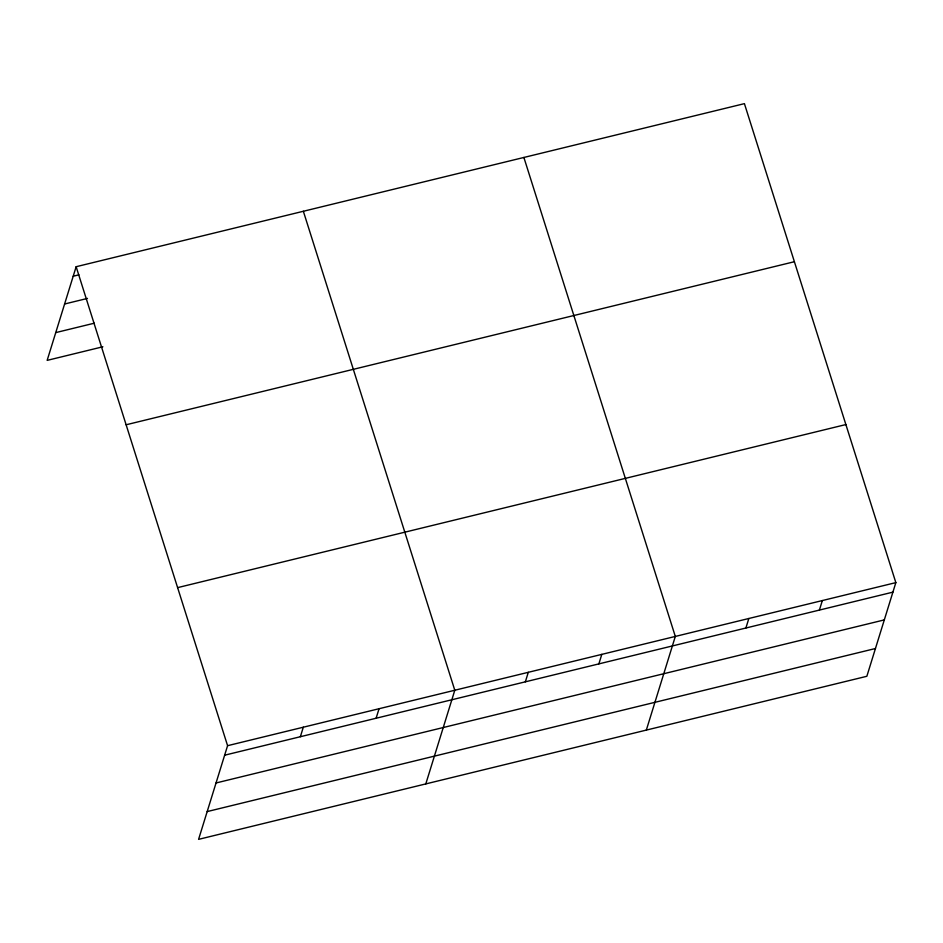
<?xml version="1.0" encoding="UTF-8"?>
<svg xmlns="http://www.w3.org/2000/svg" width="943" height="943" viewBox="0 0 943 943"><rect width="100%" height="100%" fill="white"/><g stroke="black" fill="none" stroke-linecap="round" stroke-linejoin="round"><path stroke-width="1.41" d="M76.147 266.716L227.581 745.689L198.584 839.353L866.853 676.284L895.85 582.621L744.416 103.647L76.147 266.716L47.15 360.379L102.881 346.776M300.369 736.719L303.316 727.206M376.116 718.236L379.051 708.723M425.8 783.904L454.797 690.252L303.351 211.267M525.357 681.824L528.304 672.312M598.864 663.884L601.811 654.371M646.332 730.094L675.318 636.442L523.884 157.457M745.889 628.014L748.836 618.502M819.396 610.074L822.343 600.561M73.2 276.228L78.917 274.837M64.607 304L87.463 298.412M55.743 332.608L94.324 323.19M126.114 424.774L794.383 261.718M177.602 587.63L845.871 424.562M227.581 745.689L895.85 582.621M224.634 755.202L892.903 592.145M216.041 782.973L884.31 619.905M207.189 811.581L875.458 648.513"/></g></svg>
